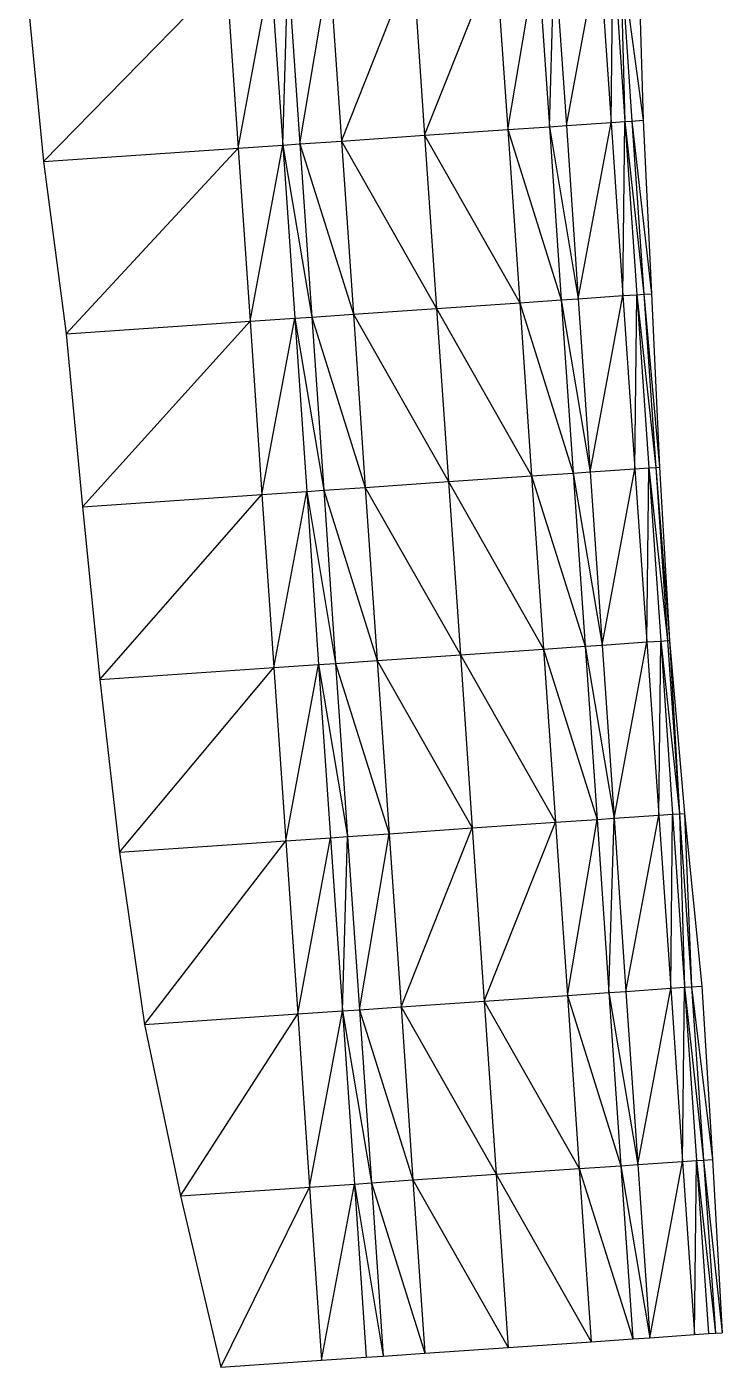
# Model space of a CAD drawing. Extents: x 2195426 to 2196998, y 328445 to 330532.
# Drawn here: x 2196060.5 to 2196160.5, y 328444.9 to 328638 of the extents above; entities that cross this region are included whole.
import ezdxf

# ---------------------------------------------------------------- set-up
doc = ezdxf.new("R2010")
doc.units = 0
doc.layers.add('LS-TIN-BOTTOM', color=1, linetype='CONTINUOUS')
doc.layers.add('LS-TIN-TOP', color=3, linetype='CONTINUOUS')

msp = doc.modelspace()

# ---------------------------------------------------------------- linework, layer by layer
at = {"layer": 'LS-TIN-BOTTOM'}
for p, q in [((2196117.7117, 328622.3802, 1204.7486), (2196127.9672, 328648.1451, 1204.1875)), ((2196127.9672, 328648.1451, 1204.1875), (2196129.6835, 328623.204, 1204.6046)), ((2196129.6835, 328623.204, 1204.6046), (2196133.953, 328648.557, 1203.9714)), ((2196133.953, 328648.557, 1203.9714), (2196135.6694, 328623.616, 1204.3884)), ((2196135.6694, 328623.616, 1204.3884), (2196136.3979, 328648.7252, 1203.4861)), ((2196136.3979, 328648.7252, 1203.4861), (2196138.1143, 328623.7842, 1203.9032)), ((2196138.1143, 328623.7842, 1203.9032), (2196142.8355, 328649.1682, 1202.2087)), ((2196142.8355, 328649.1682, 1202.2087), (2196144.5518, 328624.2272, 1202.6257)), ((2196144.5518, 328624.2272, 1202.6257), (2196144.8307, 328649.3055, 1201.6087)), ((2196144.8307, 328649.3055, 1201.6087), (2196146.5471, 328624.3645, 1202.0257)), ((2196145.8284, 328649.3742, 1201.6087), (2196146.5471, 328624.3645, 1202.0257)), ((2196145.8284, 328649.3742, 1201.6087), (2196149.1652, 328624.5447, 1203.0003)), ((2196145.8284, 328649.3742, 1201.6087), (2196147.5447, 328624.4332, 1202.0257)), ((2196148.4409, 328649.554, 1203.1799), (2196149.1652, 328624.5447, 1203.0003)), ((2196090.8719, 328620.5332, 1202.6257), (2196095.592, 328645.9171, 1203.4861)), ((2196095.592, 328645.9171, 1203.4861), (2196097.3084, 328620.9761, 1203.9031)), ((2196097.3084, 328620.9761, 1203.9031), (2196098.038, 328646.0855, 1203.9714)), ((2196098.038, 328646.0855, 1203.9714), (2196099.7543, 328621.1444, 1204.3884)), ((2196099.7543, 328621.1444, 1204.3884), (2196104.0238, 328646.4974, 1204.1875)), ((2196104.0238, 328646.4974, 1204.1875), (2196105.7402, 328621.5564, 1204.6046)), ((2196105.7402, 328621.5564, 1204.6046), (2196115.9954, 328647.3212, 1204.3315)), ((2196115.9954, 328647.3212, 1204.3315), (2196117.7117, 328622.3802, 1204.7486)), ((2196062.8521, 328618.605, 1197.0085), (2196089.1556, 328645.4742, 1202.2087)), ((2196089.1556, 328645.4742, 1202.2087), (2196090.8719, 328620.5332, 1202.6257)), ((2196060.4614, 328643.4996, 1196.4563), (2196062.8521, 328618.605, 1197.0085)), ((2196147.5447, 328624.4332, 1202.0257), (2196149.1652, 328624.5447, 1203.0003)), ((2196149.1652, 328624.5447, 1203.0003), (2196150.388, 328599.5697, 1203.1205)), ((2196117.7117, 328622.3802, 1204.7486), (2196129.6835, 328623.204, 1204.6046)), ((2196129.6835, 328623.204, 1204.6046), (2196135.6694, 328623.616, 1204.3884)), ((2196129.6835, 328623.204, 1204.6046), (2196131.3999, 328598.263, 1205.0216)), ((2196129.6835, 328623.204, 1204.6046), (2196137.3857, 328598.6749, 1204.8054)), ((2196135.6694, 328623.616, 1204.3884), (2196138.1143, 328623.7842, 1203.9032)), ((2196135.6694, 328623.616, 1204.3884), (2196137.3857, 328598.6749, 1204.8054)), ((2196135.6694, 328623.616, 1204.3884), (2196139.8306, 328598.8432, 1204.3202)), ((2196138.1143, 328623.7842, 1203.9032), (2196144.5518, 328624.2272, 1202.6257)), ((2196138.1143, 328623.7842, 1203.9032), (2196139.8306, 328598.8432, 1204.3202)), ((2196139.8306, 328598.8432, 1204.3202), (2196144.5518, 328624.2272, 1202.6257)), ((2196144.5518, 328624.2272, 1202.6257), (2196146.5471, 328624.3645, 1202.0257)), ((2196144.5518, 328624.2272, 1202.6257), (2196146.2681, 328599.2862, 1203.0428)), ((2196146.2681, 328599.2862, 1203.0428), (2196146.5471, 328624.3645, 1202.0257)), ((2196146.5471, 328624.3645, 1202.0257), (2196147.5447, 328624.4332, 1202.0257)), ((2196146.5471, 328624.3645, 1202.0257), (2196148.2634, 328599.4235, 1202.4428)), ((2196146.5471, 328624.3645, 1202.0257), (2196149.261, 328599.4922, 1202.4428)), ((2196147.5447, 328624.4332, 1202.0257), (2196149.261, 328599.4922, 1202.4428)), ((2196147.5447, 328624.4332, 1202.0257), (2196150.388, 328599.5697, 1203.1205)), ((2196090.8719, 328620.5332, 1202.6257), (2196097.3084, 328620.9761, 1203.9031)), ((2196092.5882, 328595.5922, 1203.0428), (2196097.3084, 328620.9761, 1203.9031)), ((2196097.3084, 328620.9761, 1203.9031), (2196099.7543, 328621.1444, 1204.3884)), ((2196097.3084, 328620.9761, 1203.9031), (2196099.0247, 328596.0351, 1204.3202)), ((2196097.3084, 328620.9761, 1203.9031), (2196101.4706, 328596.2034, 1204.8054)), ((2196099.7543, 328621.1444, 1204.3884), (2196105.7402, 328621.5564, 1204.6046)), ((2196099.7543, 328621.1444, 1204.3884), (2196101.4706, 328596.2034, 1204.8054)), ((2196099.7543, 328621.1444, 1204.3884), (2196107.4565, 328596.6153, 1205.0216)), ((2196105.7402, 328621.5564, 1204.6046), (2196117.7117, 328622.3802, 1204.7486)), ((2196105.7402, 328621.5564, 1204.6046), (2196107.4565, 328596.6153, 1205.0216)), ((2196105.7402, 328621.5564, 1204.6046), (2196119.4281, 328597.4392, 1205.1656)), ((2196117.7117, 328622.3802, 1204.7486), (2196119.4281, 328597.4392, 1205.1656)), ((2196117.7117, 328622.3802, 1204.7486), (2196131.3999, 328598.263, 1205.0216)), ((2196062.8521, 328618.605, 1197.0085), (2196090.8719, 328620.5332, 1202.6257)), ((2196066.1411, 328593.7722, 1197.7408), (2196090.8719, 328620.5332, 1202.6257)), ((2196090.8719, 328620.5332, 1202.6257), (2196092.5882, 328595.5922, 1203.0428)), ((2196062.8521, 328618.605, 1197.0085), (2196066.1411, 328593.7722, 1197.7408)), ((2196146.2681, 328599.2862, 1203.0428), (2196148.2634, 328599.4235, 1202.4428)), ((2196147.9845, 328574.3452, 1203.4598), (2196148.2634, 328599.4235, 1202.4428)), ((2196148.2634, 328599.4235, 1202.4428), (2196149.261, 328599.4922, 1202.4428)), ((2196148.2634, 328599.4235, 1202.4428), (2196149.9797, 328574.4825, 1202.8598)), ((2196148.2634, 328599.4235, 1202.4428), (2196150.9774, 328574.5511, 1202.8598)), ((2196149.261, 328599.4922, 1202.4428), (2196150.388, 328599.5697, 1203.1205)), ((2196149.261, 328599.4922, 1202.4428), (2196150.9774, 328574.5511, 1202.8598)), ((2196149.261, 328599.4922, 1202.4428), (2196151.5335, 328574.5894, 1203.1942)), ((2196150.388, 328599.5697, 1203.1205), (2196151.5335, 328574.5894, 1203.1942)), ((2196119.4281, 328597.4392, 1205.1656), (2196131.3999, 328598.263, 1205.0216)), ((2196131.3999, 328598.263, 1205.0216), (2196137.3857, 328598.6749, 1204.8054)), ((2196131.3999, 328598.263, 1205.0216), (2196133.1162, 328573.322, 1205.4386)), ((2196131.3999, 328598.263, 1205.0216), (2196139.102, 328573.7339, 1205.2224)), ((2196137.3857, 328598.6749, 1204.8054), (2196139.8306, 328598.8432, 1204.3202)), ((2196137.3857, 328598.6749, 1204.8054), (2196139.102, 328573.7339, 1205.2224)), ((2196137.3857, 328598.6749, 1204.8054), (2196141.5469, 328573.9022, 1204.7372)), ((2196139.8306, 328598.8432, 1204.3202), (2196146.2681, 328599.2862, 1203.0428)), ((2196139.8306, 328598.8432, 1204.3202), (2196141.5469, 328573.9022, 1204.7372)), ((2196141.5469, 328573.9022, 1204.7372), (2196146.2681, 328599.2862, 1203.0428)), ((2196146.2681, 328599.2862, 1203.0428), (2196147.9845, 328574.3452, 1203.4598)), ((2196066.1411, 328593.7722, 1197.7408), (2196092.5882, 328595.5922, 1203.0428)), ((2196068.462, 328568.8728, 1198.279), (2196092.5882, 328595.5922, 1203.0428)), ((2196092.5882, 328595.5922, 1203.0428), (2196099.0247, 328596.0351, 1204.3202)), ((2196092.5882, 328595.5922, 1203.0428), (2196094.3046, 328570.6512, 1203.4598)), ((2196094.3046, 328570.6512, 1203.4598), (2196099.0247, 328596.0351, 1204.3202)), ((2196099.0247, 328596.0351, 1204.3202), (2196101.4706, 328596.2034, 1204.8054)), ((2196099.0247, 328596.0351, 1204.3202), (2196100.741, 328571.0941, 1204.7372)), ((2196099.0247, 328596.0351, 1204.3202), (2196103.187, 328571.2624, 1205.2224)), ((2196101.4706, 328596.2034, 1204.8054), (2196107.4565, 328596.6153, 1205.0216)), ((2196101.4706, 328596.2034, 1204.8054), (2196103.187, 328571.2624, 1205.2224)), ((2196101.4706, 328596.2034, 1204.8054), (2196109.1728, 328571.6743, 1205.4386)), ((2196107.4565, 328596.6153, 1205.0216), (2196119.4281, 328597.4392, 1205.1656)), ((2196107.4565, 328596.6153, 1205.0216), (2196109.1728, 328571.6743, 1205.4386)), ((2196107.4565, 328596.6153, 1205.0216), (2196121.1444, 328572.4982, 1205.5826)), ((2196119.4281, 328597.4392, 1205.1656), (2196121.1444, 328572.4982, 1205.5826)), ((2196119.4281, 328597.4392, 1205.1656), (2196133.1162, 328573.322, 1205.4386)), ((2196066.1411, 328593.7722, 1197.7408), (2196068.462, 328568.8728, 1198.279)), ((2196141.5469, 328573.9022, 1204.7372), (2196147.9845, 328574.3452, 1203.4598)), ((2196143.2633, 328548.9612, 1205.1542), (2196147.9845, 328574.3452, 1203.4598)), ((2196147.9845, 328574.3452, 1203.4598), (2196149.9797, 328574.4825, 1202.8598)), ((2196147.9845, 328574.3452, 1203.4598), (2196149.7008, 328549.4042, 1203.8768)), ((2196149.7008, 328549.4042, 1203.8768), (2196149.9797, 328574.4825, 1202.8598)), ((2196149.9797, 328574.4825, 1202.8598), (2196150.9774, 328574.5511, 1202.8598)), ((2196149.9797, 328574.4825, 1202.8598), (2196151.6961, 328549.5415, 1203.2768)), ((2196149.9797, 328574.4825, 1202.8598), (2196152.6937, 328549.6101, 1203.2768)), ((2196150.9774, 328574.5511, 1202.8598), (2196151.5335, 328574.5894, 1203.1942)), ((2196150.9774, 328574.5511, 1202.8598), (2196152.6937, 328549.6101, 1203.2768)), ((2196150.9774, 328574.5511, 1202.8598), (2196152.9665, 328549.6289, 1203.4409)), ((2196151.5335, 328574.5894, 1203.1942), (2196152.9665, 328549.6289, 1203.4409)), ((2196109.1728, 328571.6743, 1205.4386), (2196121.1444, 328572.4982, 1205.5826)), ((2196121.1444, 328572.4982, 1205.5826), (2196133.1162, 328573.322, 1205.4386)), ((2196121.1444, 328572.4982, 1205.5826), (2196122.8607, 328547.5571, 1205.9996)), ((2196121.1444, 328572.4982, 1205.5826), (2196134.8325, 328548.381, 1205.8556)), ((2196133.1162, 328573.322, 1205.4386), (2196139.102, 328573.7339, 1205.2224)), ((2196133.1162, 328573.322, 1205.4386), (2196134.8325, 328548.381, 1205.8556)), ((2196133.1162, 328573.322, 1205.4386), (2196140.8184, 328548.7929, 1205.6395)), ((2196139.102, 328573.7339, 1205.2224), (2196141.5469, 328573.9022, 1204.7372)), ((2196139.102, 328573.7339, 1205.2224), (2196140.8184, 328548.7929, 1205.6395)), ((2196139.102, 328573.7339, 1205.2224), (2196143.2633, 328548.9612, 1205.1542)), ((2196141.5469, 328573.9022, 1204.7372), (2196143.2633, 328548.9612, 1205.1542)), ((2196068.462, 328568.8728, 1198.279), (2196094.3046, 328570.6512, 1203.4598)), ((2196070.9894, 328543.9876, 1198.8587), (2196094.3046, 328570.6512, 1203.4598)), ((2196094.3046, 328570.6512, 1203.4598), (2196100.741, 328571.0941, 1204.7372)), ((2196094.3046, 328570.6512, 1203.4598), (2196096.0209, 328545.7101, 1203.8768)), ((2196096.0209, 328545.7101, 1203.8768), (2196100.741, 328571.0941, 1204.7372)), ((2196100.741, 328571.0941, 1204.7372), (2196103.187, 328571.2624, 1205.2224)), ((2196100.741, 328571.0941, 1204.7372), (2196102.4574, 328546.1531, 1205.1542)), ((2196100.741, 328571.0941, 1204.7372), (2196104.9033, 328546.3214, 1205.6395)), ((2196103.187, 328571.2624, 1205.2224), (2196109.1728, 328571.6743, 1205.4386)), ((2196103.187, 328571.2624, 1205.2224), (2196104.9033, 328546.3214, 1205.6395)), ((2196103.187, 328571.2624, 1205.2224), (2196110.8892, 328546.7333, 1205.8556)), ((2196109.1728, 328571.6743, 1205.4386), (2196110.8892, 328546.7333, 1205.8556)), ((2196109.1728, 328571.6743, 1205.4386), (2196122.8607, 328547.5571, 1205.9996)), ((2196068.462, 328568.8728, 1198.279), (2196070.9894, 328543.9876, 1198.8587)), ((2196143.2633, 328548.9612, 1205.1542), (2196149.7008, 328549.4042, 1203.8768)), ((2196144.9796, 328524.0201, 1205.5713), (2196149.7008, 328549.4042, 1203.8768)), ((2196149.7008, 328549.4042, 1203.8768), (2196151.6961, 328549.5415, 1203.2768)), ((2196149.7008, 328549.4042, 1203.8768), (2196151.4171, 328524.4631, 1204.2938)), ((2196151.4171, 328524.4631, 1204.2938), (2196151.6961, 328549.5415, 1203.2768)), ((2196151.6961, 328549.5415, 1203.2768), (2196152.6937, 328549.6101, 1203.2768)), ((2196151.6961, 328549.5415, 1203.2768), (2196153.4124, 328524.6005, 1203.6938)), ((2196151.6961, 328549.5415, 1203.2768), (2196154.41, 328524.6691, 1203.6938)), ((2196152.6937, 328549.6101, 1203.2768), (2196152.9665, 328549.6289, 1203.4409)), ((2196152.6937, 328549.6101, 1203.2768), (2196154.41, 328524.6691, 1203.6938)), ((2196152.9665, 328549.6289, 1203.4409), (2196154.41, 328524.6691, 1203.6938)), ((2196152.9665, 328549.6289, 1203.4409), (2196155.1141, 328524.7176, 1204.1173)), ((2196110.8892, 328546.7333, 1205.8556), (2196122.8607, 328547.5571, 1205.9996)), ((2196122.8607, 328547.5571, 1205.9996), (2196134.8325, 328548.381, 1205.8556)), ((2196122.8607, 328547.5571, 1205.9996), (2196124.5771, 328522.6161, 1206.4167)), ((2196122.8607, 328547.5571, 1205.9996), (2196136.5489, 328523.44, 1206.2727)), ((2196134.8325, 328548.381, 1205.8556), (2196140.8184, 328548.7929, 1205.6395)), ((2196134.8325, 328548.381, 1205.8556), (2196136.5489, 328523.44, 1206.2727)), ((2196134.8325, 328548.381, 1205.8556), (2196142.5347, 328523.8519, 1206.0565)), ((2196140.8184, 328548.7929, 1205.6395), (2196143.2633, 328548.9612, 1205.1542)), ((2196140.8184, 328548.7929, 1205.6395), (2196142.5347, 328523.8519, 1206.0565)), ((2196140.8184, 328548.7929, 1205.6395), (2196144.9796, 328524.0201, 1205.5713)), ((2196143.2633, 328548.9612, 1205.1542), (2196144.9796, 328524.0201, 1205.5713)), ((2196070.9894, 328543.9876, 1198.8587), (2196096.0209, 328545.7101, 1203.8768)), ((2196073.7905, 328519.1212, 1199.4932), (2196096.0209, 328545.7101, 1203.8768)), ((2196096.0209, 328545.7101, 1203.8768), (2196102.4574, 328546.1531, 1205.1542)), ((2196096.0209, 328545.7101, 1203.8768), (2196097.7372, 328520.7691, 1204.2938)), ((2196097.7372, 328520.7691, 1204.2938), (2196102.4574, 328546.1531, 1205.1542)), ((2196102.4574, 328546.1531, 1205.1542), (2196104.9033, 328546.3214, 1205.6395)), ((2196102.4574, 328546.1531, 1205.1542), (2196104.1737, 328521.2121, 1205.5713)), ((2196102.4574, 328546.1531, 1205.1542), (2196106.6196, 328521.3804, 1206.0565)), ((2196104.9033, 328546.3214, 1205.6395), (2196110.8892, 328546.7333, 1205.8556)), ((2196104.9033, 328546.3214, 1205.6395), (2196106.6196, 328521.3804, 1206.0565)), ((2196104.9033, 328546.3214, 1205.6395), (2196112.6055, 328521.7923, 1206.2727)), ((2196110.8892, 328546.7333, 1205.8556), (2196112.6055, 328521.7923, 1206.2727)), ((2196110.8892, 328546.7333, 1205.8556), (2196124.5771, 328522.6161, 1206.4167)), ((2196070.9894, 328543.9876, 1198.8587), (2196073.7905, 328519.1212, 1199.4932)), ((2196144.9796, 328524.0201, 1205.5713), (2196151.4171, 328524.4631, 1204.2938)), ((2196146.6959, 328499.0791, 1205.9883), (2196151.4171, 328524.4631, 1204.2938)), ((2196151.4171, 328524.4631, 1204.2938), (2196153.4124, 328524.6005, 1203.6938)), ((2196151.4171, 328524.4631, 1204.2938), (2196153.1335, 328499.5221, 1204.7109)), ((2196153.1335, 328499.5221, 1204.7109), (2196153.4124, 328524.6005, 1203.6938)), ((2196153.4124, 328524.6005, 1203.6938), (2196154.41, 328524.6691, 1203.6938)), ((2196153.4124, 328524.6005, 1203.6938), (2196155.1287, 328499.6594, 1204.1109)), ((2196154.41, 328524.6691, 1203.6938), (2196155.1141, 328524.7176, 1204.1173)), ((2196154.41, 328524.6691, 1203.6938), (2196155.1287, 328499.6594, 1204.1109)), ((2196154.41, 328524.6691, 1203.6938), (2196156.1264, 328499.7281, 1204.1109)), ((2196155.1141, 328524.7176, 1204.1173), (2196156.1264, 328499.7281, 1204.1109)), ((2196155.1141, 328524.7176, 1204.1173), (2196157.6261, 328499.8313, 1205.0128)), ((2196112.6055, 328521.7923, 1206.2727), (2196124.5771, 328522.6161, 1206.4167)), ((2196114.3218, 328496.8513, 1206.6897), (2196124.5771, 328522.6161, 1206.4167)), ((2196124.5771, 328522.6161, 1206.4167), (2196136.5489, 328523.44, 1206.2727)), ((2196124.5771, 328522.6161, 1206.4167), (2196126.2934, 328497.6751, 1206.8337)), ((2196126.2934, 328497.6751, 1206.8337), (2196136.5489, 328523.44, 1206.2727)), ((2196136.5489, 328523.44, 1206.2727), (2196142.5347, 328523.8519, 1206.0565)), ((2196136.5489, 328523.44, 1206.2727), (2196138.2652, 328498.499, 1206.6897)), ((2196138.2652, 328498.499, 1206.6897), (2196142.5347, 328523.8519, 1206.0565)), ((2196142.5347, 328523.8519, 1206.0565), (2196144.9796, 328524.0201, 1205.5713)), ((2196142.5347, 328523.8519, 1206.0565), (2196144.251, 328498.9109, 1206.4735)), ((2196144.251, 328498.9109, 1206.4735), (2196144.9796, 328524.0201, 1205.5713)), ((2196144.9796, 328524.0201, 1205.5713), (2196146.6959, 328499.0791, 1205.9883)), ((2196073.7905, 328519.1212, 1199.4932), (2196097.7372, 328520.7691, 1204.2938)), ((2196077.404, 328494.3108, 1200.2905), (2196097.7372, 328520.7691, 1204.2938)), ((2196097.7372, 328520.7691, 1204.2938), (2196104.1737, 328521.2121, 1205.5713)), ((2196097.7372, 328520.7691, 1204.2938), (2196099.4536, 328495.8281, 1204.7109)), ((2196099.4536, 328495.8281, 1204.7109), (2196104.1737, 328521.2121, 1205.5713)), ((2196104.1737, 328521.2121, 1205.5713), (2196106.6196, 328521.3804, 1206.0565)), ((2196104.1737, 328521.2121, 1205.5713), (2196105.89, 328496.271, 1205.9883)), ((2196105.89, 328496.271, 1205.9883), (2196106.6196, 328521.3804, 1206.0565)), ((2196106.6196, 328521.3804, 1206.0565), (2196112.6055, 328521.7923, 1206.2727)), ((2196106.6196, 328521.3804, 1206.0565), (2196108.336, 328496.4394, 1206.4735)), ((2196108.336, 328496.4394, 1206.4735), (2196112.6055, 328521.7923, 1206.2727)), ((2196112.6055, 328521.7923, 1206.2727), (2196114.3218, 328496.8513, 1206.6897)), ((2196073.7905, 328519.1212, 1199.4932), (2196077.404, 328494.3108, 1200.2905)), ((2196144.251, 328498.9109, 1206.4735), (2196146.6959, 328499.0791, 1205.9883)), ((2196146.6959, 328499.0791, 1205.9883), (2196153.1335, 328499.5221, 1204.7109)), ((2196146.6959, 328499.0791, 1205.9883), (2196148.4123, 328474.1381, 1206.4053)), ((2196148.4123, 328474.1381, 1206.4053), (2196153.1335, 328499.5221, 1204.7109)), ((2196153.1335, 328499.5221, 1204.7109), (2196155.1287, 328499.6594, 1204.1109)), ((2196153.1335, 328499.5221, 1204.7109), (2196154.8498, 328474.5811, 1205.1279)), ((2196154.8498, 328474.5811, 1205.1279), (2196155.1287, 328499.6594, 1204.1109)), ((2196155.1287, 328499.6594, 1204.1109), (2196156.1264, 328499.7281, 1204.1109)), ((2196155.1287, 328499.6594, 1204.1109), (2196156.8451, 328474.7184, 1204.5279)), ((2196155.1287, 328499.6594, 1204.1109), (2196157.8427, 328474.7871, 1204.5279)), ((2196156.1264, 328499.7281, 1204.1109), (2196157.6261, 328499.8313, 1205.0128)), ((2196156.1264, 328499.7281, 1204.1109), (2196157.8427, 328474.7871, 1204.5279)), ((2196156.1264, 328499.7281, 1204.1109), (2196159.169, 328474.8784, 1205.3256)), ((2196157.6261, 328499.8313, 1205.0128), (2196159.169, 328474.8784, 1205.3256)), ((2196114.3218, 328496.8513, 1206.6897), (2196126.2934, 328497.6751, 1206.8337)), ((2196126.2934, 328497.6751, 1206.8337), (2196138.2652, 328498.499, 1206.6897)), ((2196126.2934, 328497.6751, 1206.8337), (2196128.0097, 328472.7341, 1207.2507)), ((2196126.2934, 328497.6751, 1206.8337), (2196139.9815, 328473.558, 1207.1067)), ((2196138.2652, 328498.499, 1206.6897), (2196144.251, 328498.9109, 1206.4735)), ((2196138.2652, 328498.499, 1206.6897), (2196139.9815, 328473.558, 1207.1067)), ((2196138.2652, 328498.499, 1206.6897), (2196145.9674, 328473.9699, 1206.8906)), ((2196144.251, 328498.9109, 1206.4735), (2196145.9674, 328473.9699, 1206.8906)), ((2196144.251, 328498.9109, 1206.4735), (2196148.4123, 328474.1381, 1206.4053)), ((2196077.404, 328494.3108, 1200.2905), (2196099.4536, 328495.8281, 1204.7109)), ((2196082.5863, 328469.6083, 1201.4024), (2196099.4536, 328495.8281, 1204.7109)), ((2196099.4536, 328495.8281, 1204.7109), (2196105.89, 328496.271, 1205.9883)), ((2196099.4536, 328495.8281, 1204.7109), (2196101.1699, 328470.8871, 1205.1279)), ((2196101.1699, 328470.8871, 1205.1279), (2196105.89, 328496.271, 1205.9883)), ((2196105.89, 328496.271, 1205.9883), (2196108.336, 328496.4394, 1206.4735)), ((2196105.89, 328496.271, 1205.9883), (2196107.6064, 328471.33, 1206.4053)), ((2196105.89, 328496.271, 1205.9883), (2196110.0523, 328471.4984, 1206.8906)), ((2196108.336, 328496.4394, 1206.4735), (2196114.3218, 328496.8513, 1206.6897)), ((2196108.336, 328496.4394, 1206.4735), (2196110.0523, 328471.4984, 1206.8906)), ((2196108.336, 328496.4394, 1206.4735), (2196116.0381, 328471.9103, 1207.1067)), ((2196114.3218, 328496.8513, 1206.6897), (2196116.0381, 328471.9103, 1207.1067)), ((2196114.3218, 328496.8513, 1206.6897), (2196128.0097, 328472.7341, 1207.2507)), ((2196077.404, 328494.3108, 1200.2905), (2196082.5863, 328469.6083, 1201.4024)), ((2196139.9815, 328473.558, 1207.1067), (2196145.9674, 328473.9699, 1206.8906)), ((2196145.9674, 328473.9699, 1206.8906), (2196148.4123, 328474.1381, 1206.4053)), ((2196145.9674, 328473.9699, 1206.8906), (2196147.6837, 328449.0289, 1207.3076)), ((2196145.9674, 328473.9699, 1206.8906), (2196150.1286, 328449.1971, 1206.8224)), ((2196148.4123, 328474.1381, 1206.4053), (2196154.8498, 328474.5811, 1205.1279)), ((2196148.4123, 328474.1381, 1206.4053), (2196150.1286, 328449.1971, 1206.8224)), ((2196150.1286, 328449.1971, 1206.8224), (2196154.8498, 328474.5811, 1205.1279)), ((2196154.8498, 328474.5811, 1205.1279), (2196156.8451, 328474.7184, 1204.5279)), ((2196154.8498, 328474.5811, 1205.1279), (2196156.5661, 328449.6401, 1205.5449)), ((2196156.5661, 328449.6401, 1205.5449), (2196156.8451, 328474.7184, 1204.5279)), ((2196156.8451, 328474.7184, 1204.5279), (2196157.8427, 328474.7871, 1204.5279)), ((2196156.8451, 328474.7184, 1204.5279), (2196158.5614, 328449.7774, 1204.9449)), ((2196156.8451, 328474.7184, 1204.5279), (2196159.559, 328449.8461, 1204.9449)), ((2196157.8427, 328474.7871, 1204.5279), (2196159.169, 328474.8784, 1205.3256)), ((2196157.8427, 328474.7871, 1204.5279), (2196159.559, 328449.8461, 1204.9449)), ((2196157.8427, 328474.7871, 1204.5279), (2196160.5425, 328449.9137, 1205.5364)), ((2196159.169, 328474.8784, 1205.3256), (2196160.5425, 328449.9137, 1205.5364)), ((2196116.0381, 328471.9103, 1207.1067), (2196128.0097, 328472.7341, 1207.2507)), ((2196128.0097, 328472.7341, 1207.2507), (2196139.9815, 328473.558, 1207.1067)), ((2196128.0097, 328472.7341, 1207.2507), (2196129.7261, 328447.7931, 1207.6678)), ((2196128.0097, 328472.7341, 1207.2507), (2196141.6979, 328448.6169, 1207.5238)), ((2196139.9815, 328473.558, 1207.1067), (2196141.6979, 328448.6169, 1207.5238)), ((2196139.9815, 328473.558, 1207.1067), (2196147.6837, 328449.0289, 1207.3076)), ((2196082.5863, 328469.6083, 1201.4024), (2196101.1699, 328470.8871, 1205.1279)), ((2196088.3688, 328444.9471, 1202.6346), (2196101.1699, 328470.8871, 1205.1279)), ((2196101.1699, 328470.8871, 1205.1279), (2196107.6064, 328471.33, 1206.4053)), ((2196101.1699, 328470.8871, 1205.1279), (2196102.8862, 328445.9461, 1205.5449)), ((2196102.8862, 328445.9461, 1205.5449), (2196107.6064, 328471.33, 1206.4053)), ((2196107.6064, 328471.33, 1206.4053), (2196110.0523, 328471.4984, 1206.8906)), ((2196107.6064, 328471.33, 1206.4053), (2196109.3227, 328446.389, 1206.8223)), ((2196107.6064, 328471.33, 1206.4053), (2196111.7686, 328446.5573, 1207.3076)), ((2196110.0523, 328471.4984, 1206.8906), (2196116.0381, 328471.9103, 1207.1067)), ((2196110.0523, 328471.4984, 1206.8906), (2196111.7686, 328446.5573, 1207.3076)), ((2196110.0523, 328471.4984, 1206.8906), (2196117.7545, 328446.9693, 1207.5238)), ((2196116.0381, 328471.9103, 1207.1067), (2196117.7545, 328446.9693, 1207.5238)), ((2196116.0381, 328471.9103, 1207.1067), (2196129.7261, 328447.7931, 1207.6678)), ((2196082.5863, 328469.6083, 1201.4024), (2196088.3688, 328444.9471, 1202.6346)), ((2196141.6979, 328448.6169, 1207.5238), (2196147.6837, 328449.0289, 1207.3076)), ((2196147.6837, 328449.0289, 1207.3076), (2196150.1286, 328449.1971, 1206.8224)), ((2196150.1286, 328449.1971, 1206.8224), (2196156.5661, 328449.6401, 1205.5449)), ((2196156.5661, 328449.6401, 1205.5449), (2196158.5614, 328449.7774, 1204.9449)), ((2196158.5614, 328449.7774, 1204.9449), (2196159.559, 328449.8461, 1204.9449)), ((2196159.559, 328449.8461, 1204.9449), (2196160.5425, 328449.9137, 1205.5364)), ((2196111.7686, 328446.5573, 1207.3076), (2196117.7545, 328446.9693, 1207.5238)), ((2196117.7545, 328446.9693, 1207.5238), (2196129.7261, 328447.7931, 1207.6678)), ((2196129.7261, 328447.7931, 1207.6678), (2196141.6979, 328448.6169, 1207.5238)), ((2196088.3688, 328444.9471, 1202.6346), (2196102.8862, 328445.9461, 1205.5449)), ((2196102.8862, 328445.9461, 1205.5449), (2196109.3227, 328446.389, 1206.8223)), ((2196109.3227, 328446.389, 1206.8223), (2196111.7686, 328446.5573, 1207.3076))]:
    msp.add_line(p, q, dxfattribs=at)
at = {"layer": 'LS-TIN-TOP'}
for p, q in [((2196117.711738, 328622.380191, 1214.071675), (2196127.967191, 328648.145052, 1213.13663)), ((2196127.967191, 328648.145052, 1213.13663), (2196129.683525, 328623.204038, 1213.831677)), ((2196129.683525, 328623.204038, 1213.831677), (2196133.953035, 328648.556972, 1212.776342)), ((2196133.953035, 328648.556972, 1212.776342), (2196135.669368, 328623.615958, 1213.471389)), ((2196135.669368, 328623.615958, 1213.471389), (2196136.397936, 328648.72522, 1211.967617)), ((2196136.397936, 328648.72522, 1211.967617), (2196138.114269, 328623.784205, 1212.662663)), ((2196138.114269, 328623.784205, 1212.662663), (2196142.835454, 328649.168222, 1209.838562)), ((2196142.835454, 328649.168222, 1209.838562), (2196144.551787, 328624.227208, 1210.533608)), ((2196144.551787, 328624.227208, 1210.533608), (2196144.830735, 328649.305529, 1208.838562)), ((2196144.830735, 328649.305529, 1208.838562), (2196146.547068, 328624.364514, 1209.533608)), ((2196145.828375, 328649.374182, 1208.838562), (2196146.547068, 328624.364514, 1209.533608)), ((2196145.828375, 328649.374182, 1208.838562), (2196149.165198, 328624.544683, 1211.15793)), ((2196145.828375, 328649.374182, 1208.838562), (2196147.544709, 328624.433168, 1209.533608)), ((2196148.440861, 328649.553962, 1211.457226), (2196149.165198, 328624.544683, 1211.15793)), ((2196090.871888, 328620.533188, 1210.533608), (2196095.592046, 328645.917134, 1211.967596)), ((2196095.592046, 328645.917134, 1211.967596), (2196097.308379, 328620.97612, 1212.662643)), ((2196097.308379, 328620.97612, 1212.662643), (2196098.037974, 328646.085452, 1212.776342)), ((2196098.037974, 328646.085452, 1212.776342), (2196099.754307, 328621.144438, 1213.471389)), ((2196099.754307, 328621.144438, 1213.471389), (2196104.023817, 328646.497372, 1213.13663)), ((2196104.023817, 328646.497372, 1213.13663), (2196105.740151, 328621.556358, 1213.831677)), ((2196105.740151, 328621.556358, 1213.831677), (2196115.995405, 328647.321206, 1213.376628)), ((2196115.995405, 328647.321206, 1213.376628), (2196117.711738, 328622.380191, 1214.071675)), ((2196062.852104, 328618.604987, 1201.171591), (2196089.155555, 328645.474203, 1209.838562)), ((2196089.155555, 328645.474203, 1209.838562), (2196090.871888, 328620.533188, 1210.533608)), ((2196060.461399, 328643.499594, 1200.251222), (2196062.852104, 328618.604987, 1201.171591)), ((2196147.544709, 328624.433168, 1209.533608), (2196149.165198, 328624.544683, 1211.15793)), ((2196149.165198, 328624.544683, 1211.15793), (2196150.387968, 328599.569703, 1211.358247)), ((2196117.711738, 328622.380191, 1214.071675), (2196129.683525, 328623.204038, 1213.831677)), ((2196129.683525, 328623.204038, 1213.831677), (2196135.669368, 328623.615958, 1213.471389)), ((2196129.683525, 328623.204038, 1213.831677), (2196131.399858, 328598.263023, 1214.526724)), ((2196129.683525, 328623.204038, 1213.831677), (2196137.385701, 328598.674943, 1214.166435)), ((2196135.669368, 328623.615958, 1213.471389), (2196138.114269, 328623.784205, 1212.662663)), ((2196135.669368, 328623.615958, 1213.471389), (2196137.385701, 328598.674943, 1214.166435)), ((2196135.669368, 328623.615958, 1213.471389), (2196139.830602, 328598.843191, 1213.35771)), ((2196138.114269, 328623.784205, 1212.662663), (2196144.551787, 328624.227208, 1210.533608)), ((2196138.114269, 328623.784205, 1212.662663), (2196139.830602, 328598.843191, 1213.35771)), ((2196139.830602, 328598.843191, 1213.35771), (2196144.551787, 328624.227208, 1210.533608)), ((2196144.551787, 328624.227208, 1210.533608), (2196146.547068, 328624.364514, 1209.533608)), ((2196144.551787, 328624.227208, 1210.533608), (2196146.26812, 328599.286193, 1211.228655)), ((2196146.26812, 328599.286193, 1211.228655), (2196146.547068, 328624.364514, 1209.533608)), ((2196146.547068, 328624.364514, 1209.533608), (2196147.544709, 328624.433168, 1209.533608)), ((2196146.547068, 328624.364514, 1209.533608), (2196148.263401, 328599.4235, 1210.228655)), ((2196146.547068, 328624.364514, 1209.533608), (2196149.261042, 328599.492153, 1210.228655)), ((2196147.544709, 328624.433168, 1209.533608), (2196149.261042, 328599.492153, 1210.228655)), ((2196147.544709, 328624.433168, 1209.533608), (2196150.387968, 328599.569703, 1211.358247)), ((2196090.871888, 328620.533188, 1210.533608), (2196097.308379, 328620.97612, 1212.662643)), ((2196092.588222, 328595.592174, 1211.228655), (2196097.308379, 328620.97612, 1212.662643)), ((2196097.308379, 328620.97612, 1212.662643), (2196099.754307, 328621.144438, 1213.471389)), ((2196097.308379, 328620.97612, 1212.662643), (2196099.024712, 328596.035105, 1213.357689)), ((2196097.308379, 328620.97612, 1212.662643), (2196101.47064, 328596.203424, 1214.166435)), ((2196099.754307, 328621.144438, 1213.471389), (2196105.740151, 328621.556358, 1213.831677)), ((2196099.754307, 328621.144438, 1213.471389), (2196101.47064, 328596.203424, 1214.166435)), ((2196099.754307, 328621.144438, 1213.471389), (2196107.456484, 328596.615344, 1214.526724)), ((2196105.740151, 328621.556358, 1213.831677), (2196117.711738, 328622.380191, 1214.071675)), ((2196105.740151, 328621.556358, 1213.831677), (2196107.456484, 328596.615344, 1214.526724)), ((2196105.740151, 328621.556358, 1213.831677), (2196119.428071, 328597.439177, 1214.766722)), ((2196117.711738, 328622.380191, 1214.071675), (2196119.428071, 328597.439177, 1214.766722)), ((2196117.711738, 328622.380191, 1214.071675), (2196131.399858, 328598.263023, 1214.526724)), ((2196062.852104, 328618.604987, 1201.171591), (2196090.871888, 328620.533188, 1210.533608)), ((2196066.141111, 328593.772198, 1202.392102), (2196090.871888, 328620.533188, 1210.533608)), ((2196090.871888, 328620.533188, 1210.533608), (2196092.588222, 328595.592174, 1211.228655)), ((2196062.852104, 328618.604987, 1201.171591), (2196066.141111, 328593.772198, 1202.392102)), ((2196146.26812, 328599.286193, 1211.228655), (2196148.263401, 328599.4235, 1210.228655)), ((2196147.984453, 328574.345179, 1211.923702), (2196148.263401, 328599.4235, 1210.228655)), ((2196148.263401, 328599.4235, 1210.228655), (2196149.261042, 328599.492153, 1210.228655)), ((2196148.263401, 328599.4235, 1210.228655), (2196149.979734, 328574.482485, 1210.923702)), ((2196148.263401, 328599.4235, 1210.228655), (2196150.977375, 328574.551139, 1210.923702)), ((2196149.261042, 328599.492153, 1210.228655), (2196150.387968, 328599.569703, 1211.358247)), ((2196149.261042, 328599.492153, 1210.228655), (2196150.977375, 328574.551139, 1210.923702)), ((2196149.261042, 328599.492153, 1210.228655), (2196151.533507, 328574.589409, 1211.481149)), ((2196150.387968, 328599.569703, 1211.358247), (2196151.533507, 328574.589409, 1211.481149)), ((2196119.428071, 328597.439177, 1214.766722), (2196131.399858, 328598.263023, 1214.526724)), ((2196131.399858, 328598.263023, 1214.526724), (2196137.385701, 328598.674943, 1214.166435)), ((2196131.399858, 328598.263023, 1214.526724), (2196133.116191, 328573.322009, 1215.22177)), ((2196131.399858, 328598.263023, 1214.526724), (2196139.102034, 328573.733929, 1214.861482)), ((2196137.385701, 328598.674943, 1214.166435), (2196139.830602, 328598.843191, 1213.35771)), ((2196137.385701, 328598.674943, 1214.166435), (2196139.102034, 328573.733929, 1214.861482)), ((2196137.385701, 328598.674943, 1214.166435), (2196141.546935, 328573.902177, 1214.052757)), ((2196139.830602, 328598.843191, 1213.35771), (2196146.26812, 328599.286193, 1211.228655)), ((2196139.830602, 328598.843191, 1213.35771), (2196141.546935, 328573.902177, 1214.052757)), ((2196141.546935, 328573.902177, 1214.052757), (2196146.26812, 328599.286193, 1211.228655)), ((2196146.26812, 328599.286193, 1211.228655), (2196147.984453, 328574.345179, 1211.923702)), ((2196066.141111, 328593.772198, 1202.392102), (2196092.588222, 328595.592174, 1211.228655)), ((2196068.462016, 328568.872787, 1203.28915), (2196092.588222, 328595.592174, 1211.228655)), ((2196092.588222, 328595.592174, 1211.228655), (2196099.024712, 328596.035105, 1213.357689)), ((2196092.588222, 328595.592174, 1211.228655), (2196094.304555, 328570.651159, 1211.923702)), ((2196094.304555, 328570.651159, 1211.923702), (2196099.024712, 328596.035105, 1213.357689)), ((2196099.024712, 328596.035105, 1213.357689), (2196101.47064, 328596.203424, 1214.166435)), ((2196099.024712, 328596.035105, 1213.357689), (2196100.741045, 328571.094091, 1214.052736)), ((2196099.024712, 328596.035105, 1213.357689), (2196103.186974, 328571.262409, 1214.861482)), ((2196101.47064, 328596.203424, 1214.166435), (2196107.456484, 328596.615344, 1214.526724)), ((2196101.47064, 328596.203424, 1214.166435), (2196103.186974, 328571.262409, 1214.861482)), ((2196101.47064, 328596.203424, 1214.166435), (2196109.172817, 328571.674329, 1215.22177)), ((2196107.456484, 328596.615344, 1214.526724), (2196119.428071, 328597.439177, 1214.766722)), ((2196107.456484, 328596.615344, 1214.526724), (2196109.172817, 328571.674329, 1215.22177)), ((2196107.456484, 328596.615344, 1214.526724), (2196121.144404, 328572.498162, 1215.461768)), ((2196119.428071, 328597.439177, 1214.766722), (2196121.144404, 328572.498162, 1215.461768)), ((2196119.428071, 328597.439177, 1214.766722), (2196133.116191, 328573.322009, 1215.22177)), ((2196066.141111, 328593.772198, 1202.392102), (2196068.462016, 328568.872787, 1203.28915)), ((2196141.546935, 328573.902177, 1214.052757), (2196147.984453, 328574.345179, 1211.923702)), ((2196143.263269, 328548.961162, 1214.747804), (2196147.984453, 328574.345179, 1211.923702)), ((2196147.984453, 328574.345179, 1211.923702), (2196149.979734, 328574.482485, 1210.923702)), ((2196147.984453, 328574.345179, 1211.923702), (2196149.700786, 328549.404164, 1212.618749)), ((2196149.700786, 328549.404164, 1212.618749), (2196149.979734, 328574.482485, 1210.923702)), ((2196149.979734, 328574.482485, 1210.923702), (2196150.977375, 328574.551139, 1210.923702)), ((2196149.979734, 328574.482485, 1210.923702), (2196151.696068, 328549.541471, 1211.618749)), ((2196149.979734, 328574.482485, 1210.923702), (2196152.693708, 328549.610124, 1211.618749)), ((2196150.977375, 328574.551139, 1210.923702), (2196151.533507, 328574.589409, 1211.481149)), ((2196150.977375, 328574.551139, 1210.923702), (2196152.693708, 328549.610124, 1211.618749)), ((2196150.977375, 328574.551139, 1210.923702), (2196152.966482, 328549.628895, 1211.892167)), ((2196151.533507, 328574.589409, 1211.481149), (2196152.966482, 328549.628895, 1211.892167)), ((2196109.172817, 328571.674329, 1215.22177), (2196121.144404, 328572.498162, 1215.461768)), ((2196121.144404, 328572.498162, 1215.461768), (2196133.116191, 328573.322009, 1215.22177)), ((2196121.144404, 328572.498162, 1215.461768), (2196122.860737, 328547.557148, 1216.156815)), ((2196121.144404, 328572.498162, 1215.461768), (2196134.832524, 328548.380995, 1215.916817)), ((2196133.116191, 328573.322009, 1215.22177), (2196139.102034, 328573.733929, 1214.861482)), ((2196133.116191, 328573.322009, 1215.22177), (2196134.832524, 328548.380995, 1215.916817)), ((2196133.116191, 328573.322009, 1215.22177), (2196140.818368, 328548.792915, 1215.556529)), ((2196139.102034, 328573.733929, 1214.861482), (2196141.546935, 328573.902177, 1214.052757)), ((2196139.102034, 328573.733929, 1214.861482), (2196140.818368, 328548.792915, 1215.556529)), ((2196139.102034, 328573.733929, 1214.861482), (2196143.263269, 328548.961162, 1214.747804)), ((2196141.546935, 328573.902177, 1214.052757), (2196143.263269, 328548.961162, 1214.747804)), ((2196068.462016, 328568.872787, 1203.28915), (2196094.304555, 328570.651159, 1211.923702)), ((2196070.98936, 328543.987583, 1204.255173), (2196094.304555, 328570.651159, 1211.923702)), ((2196094.304555, 328570.651159, 1211.923702), (2196100.741045, 328571.094091, 1214.052736)), ((2196094.304555, 328570.651159, 1211.923702), (2196096.020888, 328545.710145, 1212.618749)), ((2196096.020888, 328545.710145, 1212.618749), (2196100.741045, 328571.094091, 1214.052736)), ((2196100.741045, 328571.094091, 1214.052736), (2196103.186974, 328571.262409, 1214.861482)), ((2196100.741045, 328571.094091, 1214.052736), (2196102.457379, 328546.153077, 1214.747783)), ((2196100.741045, 328571.094091, 1214.052736), (2196104.903307, 328546.321395, 1215.556529)), ((2196103.186974, 328571.262409, 1214.861482), (2196109.172817, 328571.674329, 1215.22177)), ((2196103.186974, 328571.262409, 1214.861482), (2196104.903307, 328546.321395, 1215.556529)), ((2196103.186974, 328571.262409, 1214.861482), (2196110.88915, 328546.733315, 1215.916817)), ((2196109.172817, 328571.674329, 1215.22177), (2196110.88915, 328546.733315, 1215.916817)), ((2196109.172817, 328571.674329, 1215.22177), (2196122.860737, 328547.557148, 1216.156815)), ((2196068.462016, 328568.872787, 1203.28915), (2196070.98936, 328543.987583, 1204.255173)), ((2196143.263269, 328548.961162, 1214.747804), (2196149.700786, 328549.404164, 1212.618749)), ((2196144.979602, 328524.020148, 1215.44285), (2196149.700786, 328549.404164, 1212.618749)), ((2196149.700786, 328549.404164, 1212.618749), (2196151.696068, 328549.541471, 1211.618749)), ((2196149.700786, 328549.404164, 1212.618749), (2196151.41712, 328524.46315, 1213.313796)), ((2196151.41712, 328524.46315, 1213.313796), (2196151.696068, 328549.541471, 1211.618749)), ((2196151.696068, 328549.541471, 1211.618749), (2196152.693708, 328549.610124, 1211.618749)), ((2196151.696068, 328549.541471, 1211.618749), (2196153.412401, 328524.600457, 1212.313796)), ((2196151.696068, 328549.541471, 1211.618749), (2196154.410041, 328524.66911, 1212.313796)), ((2196152.693708, 328549.610124, 1211.618749), (2196152.966482, 328549.628895, 1211.892167)), ((2196152.693708, 328549.610124, 1211.618749), (2196154.410041, 328524.66911, 1212.313796)), ((2196152.966482, 328549.628895, 1211.892167), (2196154.410041, 328524.66911, 1212.313796)), ((2196152.966482, 328549.628895, 1211.892167), (2196155.11411, 328524.717561, 1213.019529)), ((2196110.88915, 328546.733315, 1215.916817), (2196122.860737, 328547.557148, 1216.156815)), ((2196122.860737, 328547.557148, 1216.156815), (2196134.832524, 328548.380995, 1215.916817)), ((2196122.860737, 328547.557148, 1216.156815), (2196124.577071, 328522.616133, 1216.851862)), ((2196122.860737, 328547.557148, 1216.156815), (2196136.548857, 328523.43998, 1216.611864)), ((2196134.832524, 328548.380995, 1215.916817), (2196140.818368, 328548.792915, 1215.556529)), ((2196134.832524, 328548.380995, 1215.916817), (2196136.548857, 328523.43998, 1216.611864)), ((2196134.832524, 328548.380995, 1215.916817), (2196142.534701, 328523.8519, 1216.251576)), ((2196140.818368, 328548.792915, 1215.556529), (2196143.263269, 328548.961162, 1214.747804)), ((2196140.818368, 328548.792915, 1215.556529), (2196142.534701, 328523.8519, 1216.251576)), ((2196140.818368, 328548.792915, 1215.556529), (2196144.979602, 328524.020148, 1215.44285)), ((2196143.263269, 328548.961162, 1214.747804), (2196144.979602, 328524.020148, 1215.44285)), ((2196070.98936, 328543.987583, 1204.255173), (2196096.020888, 328545.710145, 1212.618749)), ((2196073.790529, 328519.121222, 1205.312687), (2196096.020888, 328545.710145, 1212.618749)), ((2196096.020888, 328545.710145, 1212.618749), (2196102.457379, 328546.153077, 1214.747783)), ((2196096.020888, 328545.710145, 1212.618749), (2196097.737221, 328520.769131, 1213.313796)), ((2196097.737221, 328520.769131, 1213.313796), (2196102.457379, 328546.153077, 1214.747783)), ((2196102.457379, 328546.153077, 1214.747783), (2196104.903307, 328546.321395, 1215.556529)), ((2196102.457379, 328546.153077, 1214.747783), (2196104.173712, 328521.212062, 1215.44283)), ((2196102.457379, 328546.153077, 1214.747783), (2196106.61964, 328521.38038, 1216.251576)), ((2196104.903307, 328546.321395, 1215.556529), (2196110.88915, 328546.733315, 1215.916817)), ((2196104.903307, 328546.321395, 1215.556529), (2196106.61964, 328521.38038, 1216.251576)), ((2196104.903307, 328546.321395, 1215.556529), (2196112.605483, 328521.7923, 1216.611864)), ((2196110.88915, 328546.733315, 1215.916817), (2196112.605483, 328521.7923, 1216.611864)), ((2196110.88915, 328546.733315, 1215.916817), (2196124.577071, 328522.616133, 1216.851862)), ((2196070.98936, 328543.987583, 1204.255173), (2196073.790529, 328519.121222, 1205.312687)), ((2196144.979602, 328524.020148, 1215.44285), (2196151.41712, 328524.46315, 1213.313796)), ((2196146.695935, 328499.079133, 1216.137897), (2196151.41712, 328524.46315, 1213.313796)), ((2196151.41712, 328524.46315, 1213.313796), (2196153.412401, 328524.600457, 1212.313796)), ((2196151.41712, 328524.46315, 1213.313796), (2196153.133453, 328499.522136, 1214.008842)), ((2196153.133453, 328499.522136, 1214.008842), (2196153.412401, 328524.600457, 1212.313796)), ((2196153.412401, 328524.600457, 1212.313796), (2196154.410041, 328524.66911, 1212.313796)), ((2196153.412401, 328524.600457, 1212.313796), (2196155.128734, 328499.659442, 1213.008842)), ((2196154.410041, 328524.66911, 1212.313796), (2196155.11411, 328524.717561, 1213.019529)), ((2196154.410041, 328524.66911, 1212.313796), (2196155.128734, 328499.659442, 1213.008842)), ((2196154.410041, 328524.66911, 1212.313796), (2196156.126375, 328499.728096, 1213.008842)), ((2196155.11411, 328524.717561, 1213.019529), (2196156.126375, 328499.728096, 1213.008842)), ((2196155.11411, 328524.717561, 1213.019529), (2196157.626118, 328499.831301, 1214.512132)), ((2196112.605483, 328521.7923, 1216.611864), (2196124.577071, 328522.616133, 1216.851862)), ((2196114.321817, 328496.851286, 1217.306911), (2196124.577071, 328522.616133, 1216.851862)), ((2196124.577071, 328522.616133, 1216.851862), (2196136.548857, 328523.43998, 1216.611864)), ((2196124.577071, 328522.616133, 1216.851862), (2196126.293404, 328497.675119, 1217.546909)), ((2196126.293404, 328497.675119, 1217.546909), (2196136.548857, 328523.43998, 1216.611864)), ((2196136.548857, 328523.43998, 1216.611864), (2196142.534701, 328523.8519, 1216.251576)), ((2196136.548857, 328523.43998, 1216.611864), (2196138.265191, 328498.498966, 1217.306911)), ((2196138.265191, 328498.498966, 1217.306911), (2196142.534701, 328523.8519, 1216.251576)), ((2196142.534701, 328523.8519, 1216.251576), (2196144.979602, 328524.020148, 1215.44285)), ((2196142.534701, 328523.8519, 1216.251576), (2196144.251034, 328498.910886, 1216.946623)), ((2196144.251034, 328498.910886, 1216.946623), (2196144.979602, 328524.020148, 1215.44285)), ((2196144.979602, 328524.020148, 1215.44285), (2196146.695935, 328499.079133, 1216.137897)), ((2196073.790529, 328519.121222, 1205.312687), (2196097.737221, 328520.769131, 1213.313796)), ((2196077.403956, 328494.310758, 1206.641594), (2196097.737221, 328520.769131, 1213.313796)), ((2196097.737221, 328520.769131, 1213.313796), (2196104.173712, 328521.212062, 1215.44283)), ((2196097.737221, 328520.769131, 1213.313796), (2196099.453554, 328495.828116, 1214.008842)), ((2196099.453554, 328495.828116, 1214.008842), (2196104.173712, 328521.212062, 1215.44283)), ((2196104.173712, 328521.212062, 1215.44283), (2196106.61964, 328521.38038, 1216.251576)), ((2196104.173712, 328521.212062, 1215.44283), (2196105.890045, 328496.271048, 1216.137877)), ((2196105.890045, 328496.271048, 1216.137877), (2196106.61964, 328521.38038, 1216.251576)), ((2196106.61964, 328521.38038, 1216.251576), (2196112.605483, 328521.7923, 1216.611864)), ((2196106.61964, 328521.38038, 1216.251576), (2196108.335973, 328496.439366, 1216.946623)), ((2196108.335973, 328496.439366, 1216.946623), (2196112.605483, 328521.7923, 1216.611864)), ((2196112.605483, 328521.7923, 1216.611864), (2196114.321817, 328496.851286, 1217.306911)), ((2196073.790529, 328519.121222, 1205.312687), (2196077.403956, 328494.310758, 1206.641594)), ((2196144.251034, 328498.910886, 1216.946623), (2196146.695935, 328499.079133, 1216.137897)), ((2196146.695935, 328499.079133, 1216.137897), (2196153.133453, 328499.522136, 1214.008842)), ((2196146.695935, 328499.079133, 1216.137897), (2196148.412268, 328474.138119, 1216.832944)), ((2196148.412268, 328474.138119, 1216.832944), (2196153.133453, 328499.522136, 1214.008842)), ((2196153.133453, 328499.522136, 1214.008842), (2196155.128734, 328499.659442, 1213.008842)), ((2196153.133453, 328499.522136, 1214.008842), (2196154.849786, 328474.581121, 1214.703889)), ((2196154.849786, 328474.581121, 1214.703889), (2196155.128734, 328499.659442, 1213.008842)), ((2196155.128734, 328499.659442, 1213.008842), (2196156.126375, 328499.728096, 1213.008842)), ((2196155.128734, 328499.659442, 1213.008842), (2196156.845067, 328474.718428, 1213.703889)), ((2196155.128734, 328499.659442, 1213.008842), (2196157.842708, 328474.787081, 1213.703889)), ((2196156.126375, 328499.728096, 1213.008842), (2196157.626118, 328499.831301, 1214.512132)), ((2196156.126375, 328499.728096, 1213.008842), (2196157.842708, 328474.787081, 1213.703889)), ((2196156.126375, 328499.728096, 1213.008842), (2196159.169027, 328474.878353, 1215.033345)), ((2196157.626118, 328499.831301, 1214.512132), (2196159.169027, 328474.878353, 1215.033345)), ((2196114.321817, 328496.851286, 1217.306911), (2196126.293404, 328497.675119, 1217.546909)), ((2196126.293404, 328497.675119, 1217.546909), (2196138.265191, 328498.498966, 1217.306911)), ((2196126.293404, 328497.675119, 1217.546909), (2196128.009737, 328472.734105, 1218.241956)), ((2196126.293404, 328497.675119, 1217.546909), (2196139.981524, 328473.557951, 1218.001958)), ((2196138.265191, 328498.498966, 1217.306911), (2196144.251034, 328498.910886, 1216.946623)), ((2196138.265191, 328498.498966, 1217.306911), (2196139.981524, 328473.557951, 1218.001958)), ((2196138.265191, 328498.498966, 1217.306911), (2196145.967367, 328473.969871, 1217.641669)), ((2196144.251034, 328498.910886, 1216.946623), (2196145.967367, 328473.969871, 1217.641669)), ((2196144.251034, 328498.910886, 1216.946623), (2196148.412268, 328474.138119, 1216.832944)), ((2196077.403956, 328494.310758, 1206.641594), (2196099.453554, 328495.828116, 1214.008842)), ((2196082.586282, 328469.608258, 1208.494704), (2196099.453554, 328495.828116, 1214.008842)), ((2196099.453554, 328495.828116, 1214.008842), (2196105.890045, 328496.271048, 1216.137877)), ((2196099.453554, 328495.828116, 1214.008842), (2196101.169888, 328470.887102, 1214.703889)), ((2196101.169888, 328470.887102, 1214.703889), (2196105.890045, 328496.271048, 1216.137877)), ((2196105.890045, 328496.271048, 1216.137877), (2196108.335973, 328496.439366, 1216.946623)), ((2196105.890045, 328496.271048, 1216.137877), (2196107.606378, 328471.330033, 1216.832923)), ((2196105.890045, 328496.271048, 1216.137877), (2196110.052306, 328471.498352, 1217.641669)), ((2196108.335973, 328496.439366, 1216.946623), (2196114.321817, 328496.851286, 1217.306911)), ((2196108.335973, 328496.439366, 1216.946623), (2196110.052306, 328471.498352, 1217.641669)), ((2196108.335973, 328496.439366, 1216.946623), (2196116.03815, 328471.910271, 1218.001958)), ((2196114.321817, 328496.851286, 1217.306911), (2196116.03815, 328471.910271, 1218.001958)), ((2196114.321817, 328496.851286, 1217.306911), (2196128.009737, 328472.734105, 1218.241956)), ((2196077.403956, 328494.310758, 1206.641594), (2196082.586282, 328469.608258, 1208.494704)), ((2196139.981524, 328473.557951, 1218.001958), (2196145.967367, 328473.969871, 1217.641669)), ((2196145.967367, 328473.969871, 1217.641669), (2196148.412268, 328474.138119, 1216.832944)), ((2196145.967367, 328473.969871, 1217.641669), (2196147.6837, 328449.028857, 1218.336716)), ((2196145.967367, 328473.969871, 1217.641669), (2196150.128601, 328449.197104, 1217.527991)), ((2196148.412268, 328474.138119, 1216.832944), (2196154.849786, 328474.581121, 1214.703889)), ((2196148.412268, 328474.138119, 1216.832944), (2196150.128601, 328449.197104, 1217.527991)), ((2196150.128601, 328449.197104, 1217.527991), (2196154.849786, 328474.581121, 1214.703889)), ((2196154.849786, 328474.581121, 1214.703889), (2196156.845067, 328474.718428, 1213.703889)), ((2196154.849786, 328474.581121, 1214.703889), (2196156.566119, 328449.640107, 1215.398936)), ((2196156.566119, 328449.640107, 1215.398936), (2196156.845067, 328474.718428, 1213.703889)), ((2196156.845067, 328474.718428, 1213.703889), (2196157.842708, 328474.787081, 1213.703889)), ((2196156.845067, 328474.718428, 1213.703889), (2196158.5614, 328449.777413, 1214.398936)), ((2196156.845067, 328474.718428, 1213.703889), (2196159.559041, 328449.846067, 1214.398936)), ((2196157.842708, 328474.787081, 1213.703889), (2196159.169027, 328474.878353, 1215.033345)), ((2196157.842708, 328474.787081, 1213.703889), (2196159.559041, 328449.846067, 1214.398936)), ((2196157.842708, 328474.787081, 1213.703889), (2196160.542507, 328449.913745, 1215.384728)), ((2196159.169027, 328474.878353, 1215.033345), (2196160.542507, 328449.913745, 1215.384728)), ((2196116.03815, 328471.910271, 1218.001958), (2196128.009737, 328472.734105, 1218.241956)), ((2196128.009737, 328472.734105, 1218.241956), (2196139.981524, 328473.557951, 1218.001958)), ((2196128.009737, 328472.734105, 1218.241956), (2196129.72607, 328447.79309, 1218.937002)), ((2196128.009737, 328472.734105, 1218.241956), (2196141.697857, 328448.616937, 1218.697004)), ((2196139.981524, 328473.557951, 1218.001958), (2196141.697857, 328448.616937, 1218.697004)), ((2196139.981524, 328473.557951, 1218.001958), (2196147.6837, 328449.028857, 1218.336716)), ((2196082.586282, 328469.608258, 1208.494704), (2196101.169888, 328470.887102, 1214.703889)), ((2196088.368849, 328444.947064, 1210.548367), (2196101.169888, 328470.887102, 1214.703889)), ((2196101.169888, 328470.887102, 1214.703889), (2196107.606378, 328471.330033, 1216.832923)), ((2196101.169888, 328470.887102, 1214.703889), (2196102.886221, 328445.946087, 1215.398936)), ((2196102.886221, 328445.946087, 1215.398936), (2196107.606378, 328471.330033, 1216.832923)), ((2196107.606378, 328471.330033, 1216.832923), (2196110.052306, 328471.498352, 1217.641669)), ((2196107.606378, 328471.330033, 1216.832923), (2196109.322711, 328446.389019, 1217.52797)), ((2196107.606378, 328471.330033, 1216.832923), (2196111.76864, 328446.557337, 1218.336716)), ((2196110.052306, 328471.498352, 1217.641669), (2196116.03815, 328471.910271, 1218.001958)), ((2196110.052306, 328471.498352, 1217.641669), (2196111.76864, 328446.557337, 1218.336716)), ((2196110.052306, 328471.498352, 1217.641669), (2196117.754483, 328446.969257, 1218.697004)), ((2196116.03815, 328471.910271, 1218.001958), (2196117.754483, 328446.969257, 1218.697004)), ((2196116.03815, 328471.910271, 1218.001958), (2196129.72607, 328447.79309, 1218.937002)), ((2196082.586282, 328469.608258, 1208.494704), (2196088.368849, 328444.947064, 1210.548367)), ((2196141.697857, 328448.616937, 1218.697004), (2196147.6837, 328449.028857, 1218.336716)), ((2196147.6837, 328449.028857, 1218.336716), (2196150.128601, 328449.197104, 1217.527991)), ((2196150.128601, 328449.197104, 1217.527991), (2196156.566119, 328449.640107, 1215.398936)), ((2196156.566119, 328449.640107, 1215.398936), (2196158.5614, 328449.777413, 1214.398936)), ((2196158.5614, 328449.777413, 1214.398936), (2196159.559041, 328449.846067, 1214.398936)), ((2196159.559041, 328449.846067, 1214.398936), (2196160.542507, 328449.913745, 1215.384728)), ((2196111.76864, 328446.557337, 1218.336716), (2196117.754483, 328446.969257, 1218.697004)), ((2196117.754483, 328446.969257, 1218.697004), (2196129.72607, 328447.79309, 1218.937002)), ((2196129.72607, 328447.79309, 1218.937002), (2196141.697857, 328448.616937, 1218.697004)), ((2196088.368849, 328444.947064, 1210.548367), (2196102.886221, 328445.946087, 1215.398936)), ((2196102.886221, 328445.946087, 1215.398936), (2196109.322711, 328446.389019, 1217.52797)), ((2196109.322711, 328446.389019, 1217.52797), (2196111.76864, 328446.557337, 1218.336716))]:
    msp.add_line(p, q, dxfattribs=at)

doc.saveas('drawing.dxf')
